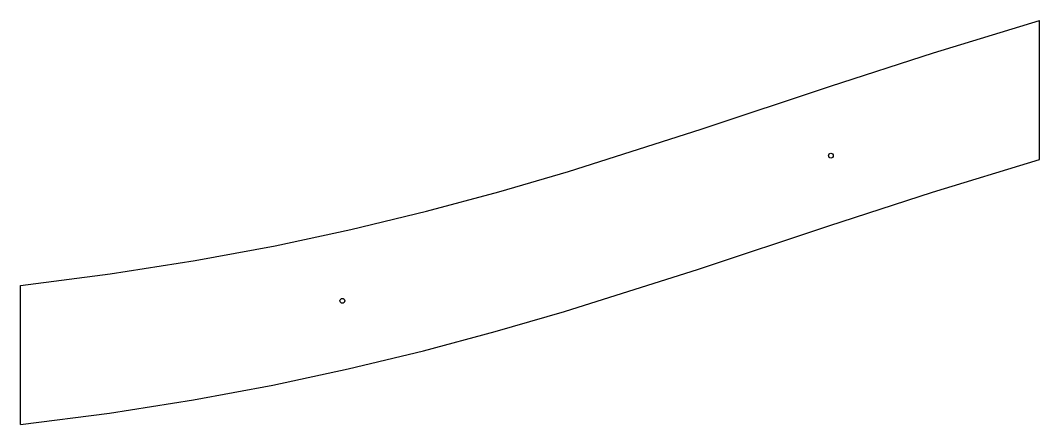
# Model space of a CAD drawing. Extents: x -20.3 to -5.7, y -3.3 to 2.5.
import ezdxf

# ---------------------------------------------------------------- set-up
doc = ezdxf.new("R2010")
doc.units = 0
doc.header["$MEASUREMENT"] = 0
doc.layers.add('VISIBLE', color=7, linetype='CONTINUOUS')

msp = doc.modelspace()

# ---------------------------------------------------------------- linework, layer by layer
at = {"layer": 'VISIBLE'}
for p, q in [((-5.676, 0.489), (-5.676, 2.484)), ((-20.302, -3.312), (-20.302, -1.317))]:
    msp.add_line(p, q, dxfattribs=at)
for points in [[(-12.435, 0.319), (-10.533, 0.922), (-8.675, 1.539), (-7.2, 2.02), (-5.676, 2.484)], [(-12.493, -1.691), (-10.573, -1.084), (-8.699, -0.462), (-7.213, 0.022), (-5.676, 0.489)], [(-20.302, -1.317), (-19.012, -1.151), (-17.796, -0.96), (-16.648, -0.747), (-15.559, -0.513), (-14.474, -0.251), (-13.435, 0.028), (-12.435, 0.319)], [(-20.302, -3.312), (-19.023, -3.147), (-17.817, -2.958), (-16.678, -2.746), (-15.597, -2.515), (-14.518, -2.255), (-13.487, -1.979), (-12.493, -1.691)]]:
    msp.add_lwpolyline(points, dxfattribs=at)
for centre in [(-8.671, 0.544), (-15.681, -1.538)]:
    msp.add_circle(centre, 0.0344, dxfattribs=at)

doc.saveas('drawing.dxf')
